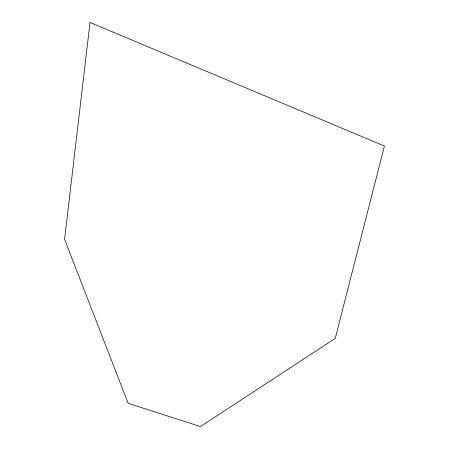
<?xml version="1.0" encoding="UTF-8"?>
<svg xmlns="http://www.w3.org/2000/svg" width="449" height="449" viewBox="0 0 449 449"><rect width="100%" height="100%" fill="white"/><g stroke="black" fill="none" stroke-linecap="round" stroke-linejoin="round"><path stroke-width="0.67" d="M90.025 22.45L64.583 239.362L128.161 403.331L200.467 426.55L335.251 338.394L384.417 146.02L90.025 22.45"/></g></svg>
